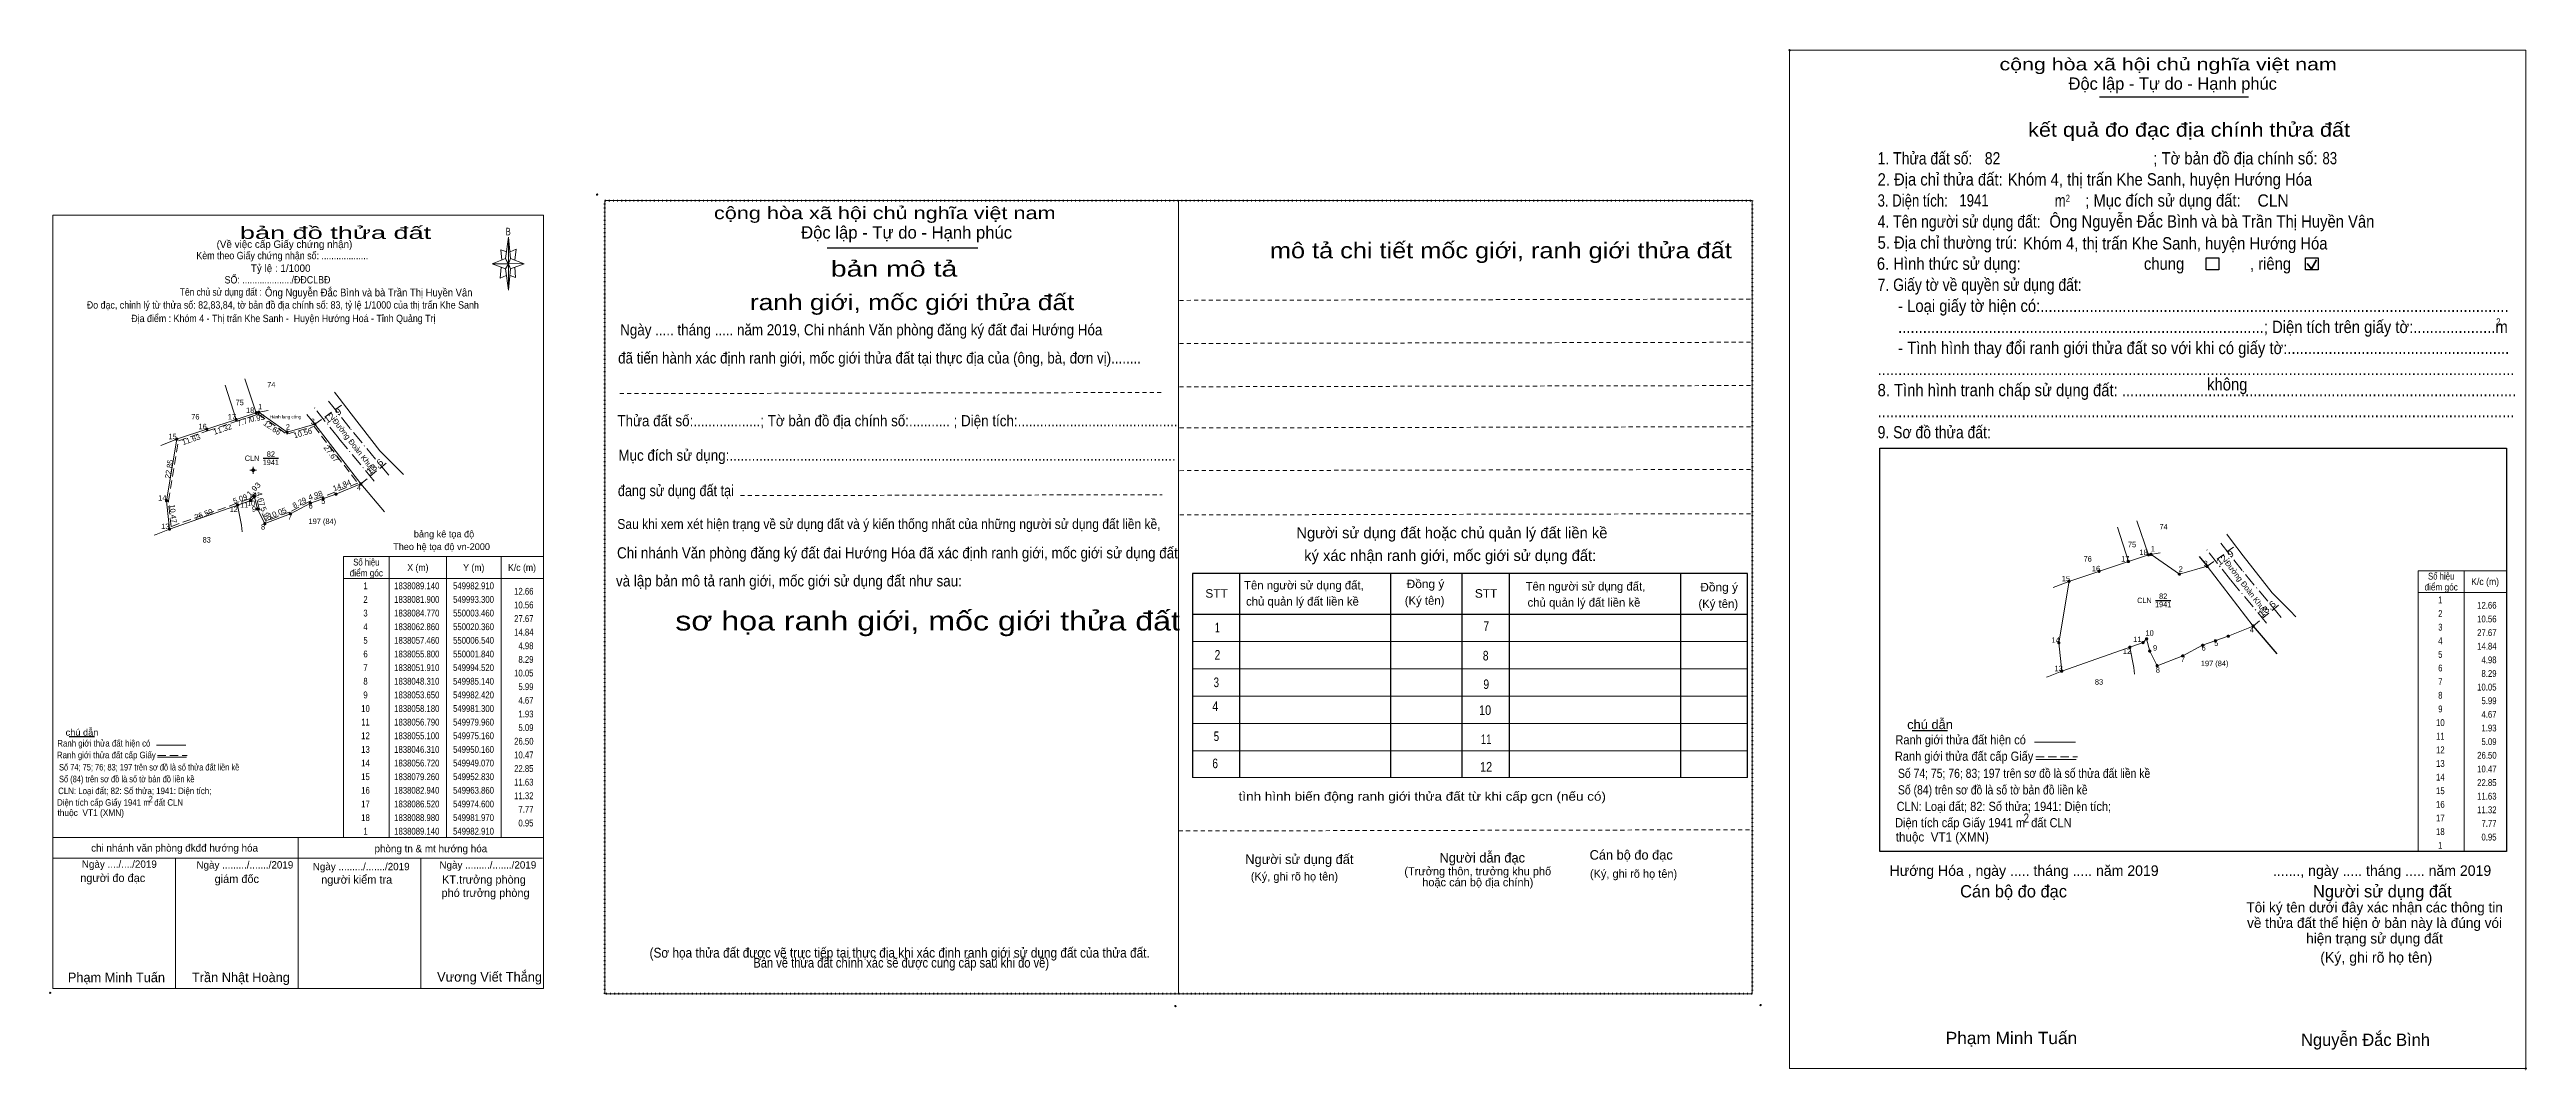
# Model space of a CAD drawing. Header units: metres. Extents: x 549906 to 550815, y 1837848 to 1838222.
import ezdxf
from ezdxf.enums import TextEntityAlignment as Align

# ---------------------------------------------------------------- set-up
doc = ezdxf.new("R2010")
doc.units = ezdxf.units.M
doc.header["$PDMODE"] = 32
doc.header["$PDSIZE"] = 0.5
for name, pattern in [('DOT_DASHED', [7.7, 5, -1.2, 0.3, -1.2]), ('DOTTED', [1.5, 0.3, -1.2]), ('MEDIUM_DASHED', [4.5, 3, -1.5]), ('SHORT_DASHED', [2.7, 1.5, -1.2])]:
    doc.linetypes.add(name, pattern=pattern)
for name, color, linetype, lineweight in [('10', 7, 'Continuous', 13), ('11', 7, 'Continuous', 13), ('16', 7, 'Continuous', 13), ('63', 7, 'MEDIUM_DASHED', 13)]:
    doc.layers.add(name, color=color, linetype=linetype, lineweight=lineweight)

msp = doc.modelspace()

# ---------------------------------------------------------------- hatches: boundary and pattern name
at = {"layer": '11'}
msp.add_hatch(color=256, dxfattribs=at).paths.add_polyline_path([(549981.016, 1838067.873, 1), (549980.716, 1838067.873, 1)])
at = {"layer": '16'}
for points in [[(550658.29, 1838030.83, 1), (550657.49, 1838030.83, 1)], [(550669.03, 1838034.41, 1), (550668.23, 1838034.41, 1)], [(550676.4, 1838036.87, 1), (550675.6, 1838036.87, 1)], [(550677.34, 1838037.03, 1), (550676.54, 1838037.03, 1)], [(550697.89, 1838032.66, 1), (550697.09, 1838032.66, 1)], [(550647.26, 1838027.15, 1), (550646.46, 1838027.15, 1)], [(550687.73, 1838029.79, 1), (550686.93, 1838029.79, 1)], [(550643.5, 1838004.61, 1), (550642.7, 1838004.61, 1)], [(550669.59, 1838002.99, 1), (550668.79, 1838002.99, 1)], [(550674.39, 1838004.68, 1), (550673.59, 1838004.68, 1)], [(550675.73, 1838006.07, 1), (550674.93, 1838006.07, 1)], [(550696.27, 1838003.69, 1), (550695.47, 1838003.69, 1)], [(550700.97, 1838005.35, 1), (550700.17, 1838005.35, 1)], [(550705.67, 1838007.01, 1), (550704.87, 1838007.01, 1)], [(550714.79, 1838010.75, 1), (550713.99, 1838010.75, 1)], [(550644.59, 1837994.2, 1), (550643.79, 1837994.2, 1)], [(550676.85, 1838001.54, 1), (550676.05, 1838001.54, 1)], [(550679.57, 1837996.2, 1), (550678.77, 1837996.2, 1)], [(550688.95, 1837999.8, 1), (550688.15, 1837999.8, 1)]]:
    msp.add_hatch(color=256, dxfattribs=at).paths.add_polyline_path(points)
at = {"layer": '63'}
for points in [[(549975, 1838086.52, 1), (549974.2, 1838086.52, 1)], [(549982.37, 1838088.98, 1), (549981.57, 1838088.98, 1)], [(549983.31, 1838089.14, 1), (549982.51, 1838089.14, 1)], [(550003.86, 1838084.77, 1), (550003.06, 1838084.77, 1)], [(549953.23, 1838079.26, 1), (549952.43, 1838079.26, 1)], [(549964.26, 1838082.94, 1), (549963.46, 1838082.94, 1)], [(549993.7, 1838081.9, 1), (549992.9, 1838081.9, 1)], [(549981.7, 1838058.18, 1), (549980.9, 1838058.18, 1)], [(550006.94, 1838057.46, 1), (550006.14, 1838057.46, 1)], [(550011.64, 1838059.12, 1), (550010.84, 1838059.12, 1)], [(550020.76, 1838062.86, 1), (550019.96, 1838062.86, 1)], [(549949.47, 1838056.72, 1), (549948.67, 1838056.72, 1)], [(549975.56, 1838055.1, 1), (549974.76, 1838055.1, 1)], [(549980.36, 1838056.79, 1), (549979.56, 1838056.79, 1)], [(549982.82, 1838053.65, 1), (549982.02, 1838053.65, 1)], [(549994.92, 1838051.91, 1), (549994.12, 1838051.91, 1)], [(550002.24, 1838055.8, 1), (550001.44, 1838055.8, 1)], [(549950.56, 1838046.31, 1), (549949.76, 1838046.31, 1)], [(549985.54, 1838048.31, 1), (549984.74, 1838048.31, 1)]]:
    msp.add_hatch(color=256, dxfattribs=at).paths.add_polyline_path(points)

# ---------------------------------------------------------------- linework, layer by layer
at = {"layer": '10'}
msp.add_line((549952.83, 1838079.25), (549952.83, 1838079.26), dxfattribs=at)
for points in [[(549952.83, 1838079.25), (549949.07, 1838056.72), (549950.16, 1838046.31), (549979.96, 1838056.79), (549981.3, 1838058.18), (549982.42, 1838053.65), (549985.14, 1838048.31), (549994.52, 1838051.91), (550001.84, 1838055.8), (550011.24, 1838059.12), (550020.36, 1838062.86), (550003.46, 1838084.77), (549993.3, 1838081.9), (549982.91, 1838089.14)], [(549952.83, 1838079.25), (549953.13, 1838079.36), (549974.6, 1838086.52), (549981.97, 1838088.98), (549982.91, 1838089.14)]]:
    msp.add_lwpolyline(points, dxfattribs=at)
at = {"layer": '11'}
for p, q in [((549980.24, 1838067.87), (549979.62, 1838067.87)), ((549980.87, 1838069.12), (549980.87, 1838068.5)), ((549980.87, 1838067.25), (549980.87, 1838066.62)), ((549982.12, 1838067.87), (549981.49, 1838067.87))]:
    msp.add_line(p, q, dxfattribs=at)
msp.add_lwpolyline([(549980.87, 1838068.5), (549980.24, 1838067.87), (549980.87, 1838067.25), (549981.49, 1838067.87)], close=True, dxfattribs=at)
msp.add_circle((549980.866, 1838067.873), 0.15, dxfattribs=at)
at = {"layer": '16', "lineweight": 25}
for p, q in [((550658.09, 1838204.8), (550712.7, 1838204.8)), ((550191.37, 1838149.41), (550246.67, 1838149.41)), ((550577.48, 1838076.01), (550807.35, 1838076.01)), ((550807.35, 1838076.01), (550807.35, 1837928.05)), ((550694.58, 1838036.23), (550697.49, 1838032.66)), ((550342.64, 1838029.97), (550342.64, 1837955.25)), ((550398, 1838029.97), (550398, 1837955.25)), ((550424.19, 1838029.97), (550424.19, 1837955.25)), ((550441.52, 1838029.97), (550441.52, 1837955.25)), ((550504.33, 1838029.77), (550504.33, 1837955.25)), ((550325.43, 1838015.12), (550528.91, 1838015.12)), ((550678.61, 1838020.17), (550684.17, 1838020.17)), ((550714.39, 1838010.75), (550723.06, 1838000.5)), ((549922.67, 1837970.08), (549913.43, 1837970.08)), ((550602.31, 1837972.29), (550589.37, 1837972.29))]:
    msp.add_line(p, q, dxfattribs=at)
at = {"layer": '16'}
for p, q in [((550073.47, 1838145.54), (550074.47, 1838153.34)), ((550073.47, 1838141.74), (550068.47, 1838143.54)), ((550075.27, 1838141.74), (550074.47, 1838133.94)), ((550075.27, 1838145.54), (550080.27, 1838143.54)), ((550076.87, 1838142.34), (550077.07, 1838138.54)), ((550077.07, 1838138.54), (550075.07, 1838139.34)), ((549982.91, 1838089.14), (549986.31, 1838089.74)), ((550000.55, 1838088.34), (550003.46, 1838084.77)), ((549947, 1838077), (549952.83, 1838079.25)), ((550020.36, 1838062.86), (550029.03, 1838052.61)), ((550671.78, 1838049.31), (550676, 1838036.87)), ((550664.58, 1838047.01), (550668.63, 1838034.41)), ((550704.7, 1838044.47), (550706.46, 1838042.15)), ((550030.77, 1838036.2), (550030.77, 1837933.2)), ((550051.77, 1838036.2), (550051.77, 1837933.2)), ((550071.77, 1838036.2), (550071.77, 1837933.2)), ((550668.63, 1838034.41), (550676, 1838036.87)), ((550680.34, 1838037.63), (550676, 1838036.87)), ((550697.49, 1838032.66), (550714.39, 1838010.75)), ((550791.75, 1838031.05), (550791.75, 1837928.05)), ((550791.75, 1838031.05), (550791.75, 1837928.05)), ((550807.35, 1838031.05), (550807.35, 1837928.05)), ((550013.97, 1838028.2), (550087.37, 1838028.2)), ((550727.97, 1838016.29), (550730.05, 1838014.18)), ((550325.43, 1838005.08), (550528.91, 1838005.08)), ((550644.19, 1837994.2), (550673.99, 1838004.68)), ((550325.43, 1837995.05), (550528.91, 1837995.05)), ((550676.45, 1838001.54), (550679.17, 1837996.2)), ((550325.43, 1837985.02), (550528.91, 1837985.02)), ((549945.43, 1837967.1), (549956.19, 1837967.1)), ((550325.43, 1837974.98), (550528.91, 1837974.98)), ((550634.17, 1837968.11), (550649.24, 1837968.11)), ((549945.83, 1837962.62), (549956.37, 1837962.62)), ((550325.43, 1837964.95), (550528.91, 1837964.95)), ((550634.73, 1837961.84), (550649.49, 1837961.84)), ((550325.43, 1837955.25), (550528.91, 1837955.25)), ((549907.37, 1837933.2), (550087.37, 1837933.2)), ((549907.37, 1837933.2), (550087.37, 1837933.2)), ((549907.37, 1837933.2), (550087.37, 1837933.2)), ((549997.37, 1837877.8), (549997.37, 1837933.2)), ((549907.37, 1837925.6), (550086.97, 1837925.6)), ((549952.37, 1837877.8), (549952.37, 1837925.6)), ((550042.37, 1837877.8), (550042.37, 1837925.6)), ((550087.37, 1837877.8), (549907.37, 1837877.8))]:
    msp.add_line(p, q, dxfattribs=at)
at = {"layer": '16', "lineweight": 35}
for p, q in [((550734.25, 1838143.76), (550735.79, 1838141.76)), ((550735.79, 1838141.76), (550737.66, 1838145.11))]:
    msp.add_line(p, q, dxfattribs=at)
at = {"layer": '16', "linetype": 'SHORT_DASHED'}
for p, q in [((550320.59, 1838130.19), (550530.97, 1838130.65)), ((550320.61, 1838114.37), (550530.99, 1838114.83)), ((550115.33, 1838095.97), (550314.43, 1838096.41)), ((550320.63, 1838098.49), (550531.01, 1838098.95)), ((550320.65, 1838083.39), (550531.03, 1838083.85)), ((550320.67, 1838067.73), (550531.05, 1838068.19)), ((550159.55, 1838058.57), (550314.27, 1838058.91)), ((550320.69, 1838051.49), (550531.07, 1838051.95)), ((550320.29, 1837935.59), (550530.67, 1837936.05))]:
    msp.add_line(p, q, dxfattribs=at)
at = {"layer": '16', "linetype": 'MEDIUM_DASHED'}
for p, q in [((550697.49, 1838032.66), (550707.95, 1838040.18)), ((550714.39, 1838010.75), (550724.89, 1838019.4)), ((549945.83, 1837963.26), (549956.71, 1837963.26)), ((550634.73, 1837962.74), (550649.96, 1837962.74))]:
    msp.add_line(p, q, dxfattribs=at)
at = {"layer": '16'}
for points in [[(550544.37, 1838221.92), (550814.38, 1838221.92), (550814.38, 1837848.46), (550544.37, 1837848.46)], [(549907.37, 1838161.4), (550087.37, 1838161.4), (550087.37, 1837877.8), (549907.37, 1837877.8)], [(550074.47, 1838153.34), (550075.27, 1838145.54), (550074.47, 1838143.54)], [(550074.47, 1838143.54), (550068.47, 1838143.54), (550073.47, 1838145.54), (550075.27, 1838141.74), (550080.27, 1838143.54), (550074.47, 1838143.74)], [(550074.47, 1838143.54), (550074.47, 1838133.94), (550073.47, 1838141.74)], [(550013.97, 1838036.2), (550087.37, 1838036.2), (550087.37, 1837933.2), (550013.97, 1837933.2)]]:
    msp.add_lwpolyline(points, close=True, dxfattribs=at)
for points in [[(550109.85, 1837875.89), (550109.84, 1837875.89), (550109.84, 1838166.87), (550320.22, 1838166.87), (550320.22, 1838166.86)], [(550320.22, 1838166.86), (550320.22, 1837875.89), (550109.85, 1837875.89)], [(550320.22, 1838166.86), (550530.6, 1838166.86), (550530.6, 1837875.89), (550530.59, 1837875.89)], [(550530.59, 1837875.89), (550320.22, 1837875.89), (550320.22, 1838166.86)], [(550320.22, 1838166.86), (550530.6, 1838166.86), (550530.6, 1837875.89)], [(550530.59, 1837875.89), (550320.22, 1837875.89), (550320.22, 1838166.86)], [(550073.87, 1838147.94), (550071.67, 1838148.74), (550072.07, 1838144.94)], [(550075.07, 1838147.94), (550077.27, 1838148.94), (550076.87, 1838144.94)], [(550074.47, 1838143.54), (550073.47, 1838145.54), (550068.47, 1838143.54)], [(550071.87, 1838142.34), (550071.47, 1838138.34), (550073.67, 1838139.34)], [(550074.47, 1838143.54), (550075.27, 1838141.74), (550080.27, 1838143.54)], [(550727.97, 1838016.29), (550721.38, 1838022.95), (550710.78, 1838036.45), (550706.46, 1838042.15)], [(550641.03, 1838024.89), (550647.16, 1838027.25), (550668.63, 1838034.41)], [(550697.49, 1838032.66), (550687.33, 1838029.79), (550676.94, 1838037.03)], [(550774.95, 1837928.05), (550774.95, 1838031.05), (550791.75, 1838031.05), (550807.35, 1838031.05)], [(550646.86, 1838027.15), (550643.1, 1838004.61), (550644.19, 1837994.2)], [(550774.95, 1838023.05), (550791.75, 1838023.05), (550807.35, 1838023.05)], [(550676.45, 1838001.54), (550675.33, 1838006.07), (550673.99, 1838004.68)], [(550679.17, 1837996.2), (550688.55, 1837999.8), (550695.87, 1838003.69), (550705.27, 1838007.01), (550714.39, 1838010.75)], [(550669.19, 1838002.99), (550670.62, 1837995.6), (550670.86, 1837993.15)], [(550644.19, 1837994.2), (550639.34, 1837992.22), (550638.58, 1837991.99)], [(550807.35, 1837928.05), (550791.75, 1837928.05), (550774.95, 1837928.05)]]:
    msp.add_lwpolyline(points, dxfattribs=at)
at = {"layer": '16', "linetype": 'DOTTED', "lineweight": 53}
msp.add_lwpolyline([(550109.85, 1838166.87), (550530.59, 1838166.87), (550530.59, 1837875.89), (550109.85, 1837875.89)], close=True, dxfattribs=at)
at = {"layer": '16', "lineweight": 25}
for points in [[(550697.16, 1838145.75), (550701.8, 1838145.75), (550701.8, 1838141.43), (550697.16, 1838141.43)], [(550733.65, 1838145.75), (550738.29, 1838145.75), (550738.29, 1838141.43), (550733.65, 1838141.43)]]:
    msp.add_lwpolyline(points, close=True, dxfattribs=at)
for points in [[(550807.35, 1837928.05), (550577.48, 1837928.05), (550577.48, 1838076.01)], [(550528.91, 1837955.25), (550528.91, 1838029.97), (550325.43, 1838029.97), (550325.43, 1837955.25)]]:
    msp.add_lwpolyline(points, dxfattribs=at)
at = {"layer": '16', "linetype": 'DOT_DASHED'}
for points in [[(550724.62, 1838013.92), (550710.41, 1838031.14), (550702.15, 1838041.62)], [(550719.27, 1838011.83), (550706.14, 1838027.66), (550697.42, 1838038.65)]]:
    msp.add_lwpolyline(points, dxfattribs=at)
at = {"layer": '16', "linetype": 'MEDIUM_DASHED'}
for centre in [(550657.89, 1838030.83), (550668.63, 1838034.41), (550676, 1838036.87), (550676.94, 1838037.03), (550697.49, 1838032.66), (550646.86, 1838027.15), (550687.33, 1838029.79), (550643.1, 1838004.61), (550669.19, 1838002.99), (550673.99, 1838004.68), (550675.33, 1838006.07), (550695.87, 1838003.69), (550700.57, 1838005.35), (550705.27, 1838007.01), (550714.39, 1838010.75), (550644.19, 1837994.2), (550676.45, 1838001.54), (550679.17, 1837996.2), (550688.55, 1837999.8)]:
    msp.add_circle(centre, 0.4, dxfattribs=at)
at = {"layer": '16'}
for p in [(550544.37, 1838221.92), (550106.98, 1838168.96), (549906.43, 1837876.24), (550319.09, 1837871.4), (550533.72, 1837871.75), (550814.38, 1837848.46)]:
    msp.add_point(p, dxfattribs=at)
at = {"layer": '63', "linetype": 'Continuous'}
for p, q in [((549970.55, 1838099.12), (549974.6, 1838086.52)), ((549977.75, 1838101.42), (549981.97, 1838088.98)), ((550010.67, 1838096.58), (550012.43, 1838094.26)), ((550033.94, 1838068.4), (550036.02, 1838066.29))]:
    msp.add_line(p, q, dxfattribs=at)
at = {"layer": '63'}
for p, q in [((550003.46, 1838084.77), (550013.92, 1838092.29)), ((550020.36, 1838062.86), (550030.86, 1838071.51))]:
    msp.add_line(p, q, dxfattribs=at)
at = {"layer": '63', "linetype": 'Continuous', "lineweight": 25}
msp.add_line((549984.58, 1838072.28), (549990.14, 1838072.28), dxfattribs=at)
at = {"layer": '63', "linetype": 'Continuous'}
for points in [[(550033.94, 1838068.4), (550027.35, 1838075.06), (550016.75, 1838088.56), (550012.43, 1838094.26)], [(549975.16, 1838055.1), (549976.59, 1838047.71), (549976.83, 1838045.26)], [(549950.16, 1838046.31), (549945.31, 1838044.33), (549944.55, 1838044.1)]]:
    msp.add_lwpolyline(points, dxfattribs=at)
at = {"layer": '63'}
msp.add_lwpolyline([(549982.74, 1838088.4), (549993.17, 1838081.14), (550003.19, 1838083.97), (550019.24, 1838063.17), (550006.3, 1838058.12), (550001.56, 1838056.44), (549994.23, 1838052.55), (549985.48, 1838049.19), (549983.08, 1838053.9), (549981.68, 1838059.58), (549979.57, 1838057.4), (549974.93, 1838055.76), (549950.76, 1838047.26), (549949.78, 1838056.7), (549953.45, 1838078.73), (549964.08, 1838082.28), (549974.82, 1838085.86), (549982.14, 1838088.3)], close=True, dxfattribs=at)
at = {"layer": '63', "linetype": 'DOT_DASHED'}
for points in [[(550025.24, 1838063.94), (550012.11, 1838079.77), (550003.39, 1838090.76)], [(550030.59, 1838066.03), (550016.38, 1838083.25), (550008.12, 1838093.73)]]:
    msp.add_lwpolyline(points, dxfattribs=at)
at = {"layer": '63'}
for centre in [(549974.6, 1838086.52), (549981.97, 1838088.98), (549982.91, 1838089.14), (550003.46, 1838084.77), (549952.83, 1838079.26), (549963.86, 1838082.94), (549993.3, 1838081.9), (549981.3, 1838058.18), (550006.54, 1838057.46), (550011.24, 1838059.12), (550020.36, 1838062.86), (549949.07, 1838056.72), (549975.16, 1838055.1), (549979.96, 1838056.79), (549982.42, 1838053.65), (549994.52, 1838051.91), (550001.84, 1838055.8), (549950.16, 1838046.31), (549985.14, 1838048.31)]:
    msp.add_circle(centre, 0.4, dxfattribs=at)

# ---------------------------------------------------------------- texts
at = {"layer": '16'}
for s, height, width, p in [('cộng hòa xã hội chủ nghĩa việt nam', 4.507, 1.3, (550621.36, 1838214.54)), ('1. Thửa đất số:', 4.507, 0.85, (550576.65, 1838180.03)), ('; Tờ bản đồ địa chính số:', 4.507, 0.9, (550677.77, 1838180.03)), ('2. Địa chỉ thửa đất:', 4.507, 0.9, (550576.65, 1838172.3)), ('82', 4.51, 0.85, (550615.96, 1838180.03)), ('Khóm 4, thị trấn Khe Sanh, huyện Hướng Hóa', 4.51, 0.9, (550624.42, 1838172.3)), ('83', 4.51, 0.8, (550739.81, 1838180.09)), ('3. Diện tích:', 4.507, 0.8, (550576.65, 1838164.57)), ('1941', 4.51, 0.8, (550606.65, 1838164.61)), ('m', 4.507, 0.8, (550641.62, 1838164.57)), ('2', 2.575, 0.8, (550645.67, 1838166.38)), ('; Mục đích sử dụng đất:', 4.507, 0.9, (550652.79, 1838164.57)), ('CLN', 4.51, 0.95, (550715.99, 1838164.54)), ('cộng hòa xã hội chủ nghĩa việt nam', 4.565, 1.3, (550149.87, 1838159.97)), ('4. Tên người sử dụng đất:', 4.507, 0.85, (550576.65, 1838156.85)), ('Ông Nguyễn Đắc Bình và bà Trần Thị Huyền Vân', 4.51, 0.9, (550639.68, 1838156.88)), ('5. Địa chỉ thường trú:', 4.507, 0.9, (550576.65, 1838149.12)), ('Khóm 4, thị trấn Khe Sanh, huyện Hướng Hóa', 4.51, 0.9, (550630.06, 1838148.85)), ('6. Hình thức sử dụng:', 4.507, 0.9, (550576.39, 1838141.39)), ('chung                , riêng', 4.507, 0.9, (550674.33, 1838141.39)), ('Ông Nguyễn Đắc Bình và bà Trần Thị Huyền Vân', 2.88, 0.9, (549985.19, 1838131.62)), ('7. Giấy tờ về quyền sử dụng đất:', 4.507, 0.85, (550576.65, 1838133.67)), ('     - Loại giấy tờ hiện có:..................................................................................................................', 4.507, 0.9, (550576.65, 1838125.94)), ('Ngày ..... tháng ..... năm 2019, Chi nhánh Văn phòng đăng ký đất đai Hướng Hóa', 4.08, 0.9, (550115.47, 1838117.35)), ('     .........................................................................................; Diện tích trên giấy tờ:....................m', 4.507, 0.9, (550576.65, 1838118.21)), ('2', 2.575, 0.8, (550803.56, 1838121.05)), ('     - Tình hình thay đổi ranh giới thửa đất so với khi có giấy tờ:......................................................', 4.507, 0.9, (550576.65, 1838110.49)), (' đã tiến hành xác định ranh giới, mốc giới thửa đất tại thực địa của (ông, bà, đơn vị)........', 4.08, 0.9, (550113.35, 1838107.03)), ('...........................................................................................................................................................', 4.507, 0.9, (550576.65, 1838102.76)), ('8. Tình hình tranh chấp sử dụng đất: ................................................................................................', 4.507, 0.9, (550576.65, 1838095.03)), ('không', 4.507, 0.9, (550697.51, 1838097.16)), ('Thửa đất số:..................; Tờ bản đồ địa chính số:........... ; Diện tích:...........................................', 4.08, 0.9, (550114.45, 1838084.01)), ('...........................................................................................................................................................', 4.507, 0.9, (550576.65, 1838087.31)), ('9. Sơ đồ thửa đất:', 4.507, 0.85, (550576.65, 1838079.58)), ('Mục đích sử dụng:........................................................................................................................', 4.08, 0.9, (550114.83, 1838071.35)), ('đang sử dụng đất tại', 4.08, 0.85, (550114.63, 1838058.39)), ('Sau khi xem xét hiện trạng về sử dụng đất và ý kiến thống nhất của những người sử dụng đất liền kề,', 3.672, 0.9, (550114.43, 1838046.33)), ('Chi nhánh Văn phòng đăng ký đất đai Hướng Hóa đã xác định ranh giới, mốc giới sử dụng đất', 4.08, 0.9, (550114.33, 1838035.55)), (' và lập bản mô tả ranh giới, mốc giới sử dụng đất như sau:', 4.08, 0.9, (550112.57, 1838025.27)), ('STT', 3.11, 1.05, (550330.09, 1838021.15)), ('Đồng ý', 3.11, 1.05, (550403.91, 1838024.65)), ('STT', 3.11, 1.05, (550428.93, 1838021.15)), ('Đồng ý', 3.11, 1.05, (550511.61, 1838023.47)), ('Số 74; 75; 76; 83; 197 trên sơ đồ là số thửa đất liền kề', 2.4, 0.85, (549909.67, 1837957.78)), ('Số 74; 75; 76; 83; 197 trên sơ đồ là số thửa đất liền kề', 3.36, 0.85, (550584.11, 1837955.07)), ('CLN: Loại đất; 82: Số thửa; 1941: Diện tích;', 2.4, 0.9, (549909.32, 1837949.11)), ('Số (84) trên sơ đồ là số tờ bản đồ liền kề', 2.4, 0.85, (549909.67, 1837953.45)), ('tình hình biến động ranh giới thửa đất từ khi cấp gcn (nếu có)', 3.21, 1.15, (550342.29, 1837946.69)), ('Số (84) trên sơ đồ là số tờ bản đồ liền kề', 3.36, 0.85, (550584.11, 1837949)), ('CLN: Loại đất; 82: Số thửa; 1941: Diện tích;', 3.36, 0.9, (550583.62, 1837942.93)), ('Phạm Minh Tuấn', 4.51, 1.05, (550601.63, 1837857.43))]:
    msp.add_text(s, height=height, dxfattribs=dict(at, width=width)).set_placement(p)
for s, height, p in [('Độc lập - Tự do - Hạnh phúc', 4.507, (550646.7, 1838207.43)), ('Độc lập - Tự do - Hạnh phúc', 4.565, (550181.83, 1838152.83)), ('Người sử dụng đất hoặc chủ quản lý đất liền kề ', 4.04, (550363.47, 1838042.93)), ('ký xác nhận ranh giới, mốc giới sử dụng đất:', 4.04, (550366.35, 1838034.61)), ('Tên người sử dụng đất,', 3.11, (550344.29, 1838024.17)), ('chủ quản lý đất liền kề', 3.11, (550345.01, 1838018.25)), ('(Ký tên)', 3.11, (550403.23, 1838018.55)), ('Tên người sử dụng đất,', 3.11, (550447.55, 1838023.77)), ('chủ quản lý đất liền kề', 3.11, (550448.27, 1838017.85)), ('(Ký tên)', 3.11, (550510.93, 1838017.37)), ('Người sử dụng đất', 3.512, (550344.75, 1837923.47)), ('Người dẫn đạc', 3.52, (550415.97, 1837924.03)), ('Cán bộ đo đạc', 3.504, (550471.03, 1837925.07)), ('(Ký, ghi rõ họ tên)', 3.01, (550471.15, 1837918.43)), ('Hướng Hóa , ngày ..... tháng ..... năm 2019', 3.86, (550581.06, 1837919.12)), ('......., ngày ..... tháng ..... năm 2019', 3.86, (550721.65, 1837919.12)), ('(Ký, ghi rõ họ tên)', 3.01, (550346.77, 1837917.43)), ('Cán bộ đo đạc', 4.507, (550606.91, 1837911.23)), ('Người sử dụng đất', 4.507, (550736.33, 1837911.23)), ('(Ký, ghi rõ họ tên)', 3.863, (550739.01, 1837887.31)), ('Nguyễn Đắc Bình', 4.51, (550731.97, 1837856.77))]:
    msp.add_text(s, height=height, dxfattribs=at).set_placement(p)
for s, height, width, p in [('kết quả đo đạc địa chính thửa đất', 5.151, 1.15, (550690.885, 1838190.2)), ('bản đồ thửa đất', 4.5, 1.65, (550011.07, 1838152.72)), ('B', 2.755, 0.65, (550074.405, 1838154.04)), ('mô tả chi tiết mốc giới, ranh giới thửa đất', 5.779, 1.2, (550438.47, 1838145.61)), ('Kèm theo Giấy chứng nhận số: ...................', 2.7, 0.9, (549991.54, 1838145.28)), ('SỐ: ..................../ĐĐCLBĐ', 2.7, 0.9, (549989.79, 1838136.38)), ('bản mô tả', 5.779, 1.35, (550215.92, 1838138.89)), ('Tên chủ sử dụng đất :', 2.7, 0.85, (549969.005, 1838131.92)), ('ranh giới, mốc giới thửa đất', 5.779, 1.25, (550222.545, 1838126.61)), ('Đo đạc, chỉnh lý từ thửa số: 82,83,84, tờ bản đồ địa chính số: 83, tỷ lệ 1/1000 của thị trấn Khe Sanh', 2.7, 0.9, (549991.735, 1838127.16)), ('Địa điểm : Khóm 4 - Thị trấn Khe Sanh -  Huyện Hướng Hoá - Tỉnh Quảng Trị ', 2.7, 0.9, (549992.39, 1838122.22)), ('75', 2, 0.85, (550669.96, 1838039.64)), ('74', 2, 0.85, (550681.54, 1838046.16)), ('điểm góc', 2.5, 0.9, (550022.375, 1838028.95)), ('Số hiệu', 2.5, 0.85, (550022.37, 1838032.95)), ('X (m)', 2.5, 0.95, (550041.28, 1838030.95)), ('Y (m)', 2.5, 0.95, (550061.775, 1838030.95)), ('K/c (m)', 2.5, 0.95, (550079.48, 1838030.95)), ('76', 2, 0.85, (550653.705, 1838034.39)), ('Số hiệu', 2.5, 0.85, (550783.35, 1838027.8)), (' 2', 2.5, 0.85, (550021.675, 1838019.25)), (' 1', 2.5, 0.75, (550021.675, 1838024.25)), ('1838089.140', 2.5, 0.85, (550040.88, 1838024.25)), ('1838081.900', 2.5, 0.85, (550040.88, 1838019.25)), ('549982.910', 2.5, 0.85, (550061.68, 1838024.25)), ('549993.300', 2.5, 0.85, (550061.68, 1838019.25)), ('82', 2, 0.85, (550681.39, 1838020.68)), ('điểm góc', 2.5, 0.9, (550783.355, 1838023.8)), (' 1', 2.5, 0.75, (550782.655, 1838019.1)), ('K/c (m)', 2.5, 0.95, (550799.46, 1838025.8)), (' 3', 2.5, 0.8, (550021.675, 1838014.25)), ('1838084.770', 2.5, 0.85, (550040.88, 1838014.25)), ('550003.460', 2.5, 0.85, (550061.68, 1838014.25)), ('sơ họa ranh giới, mốc giới thửa đất', 7.053, 1.25, (550228.23, 1838009.13)), ('7', 3.52, 0.8, (550433.115, 1838008.97)), ('1941', 2, 0.8, (550681.385, 1838017.66)), (' 2', 2.5, 0.85, (550782.655, 1838014.1)), (' 4', 2.5, 0.85, (550021.675, 1838009.25)), (' 5', 2.5, 0.8, (550021.675, 1838004.25)), ('1838062.860', 2.5, 0.85, (550040.88, 1838009.25)), ('1838057.460', 2.5, 0.85, (550040.88, 1838004.25)), ('550020.360', 2.5, 0.85, (550061.68, 1838009.25)), ('550006.540', 2.5, 0.85, (550061.68, 1838004.25)), ('1', 3.512, 0.7, (550334.5, 1838008.45)), (' 4', 2.5, 0.85, (550782.655, 1838004.1)), (' 3', 2.5, 0.8, (550782.655, 1838009.1)), (' 6', 2.5, 0.85, (550021.675, 1837999.25)), (' 7', 2.5, 0.8, (550021.68, 1837994.25)), ('1838055.800', 2.5, 0.85, (550040.88, 1837999.25)), ('1838051.910', 2.5, 0.85, (550040.88, 1837994.25)), ('550001.840', 2.5, 0.85, (550061.68, 1837999.25)), ('549994.520', 2.5, 0.85, (550061.68, 1837994.25)), ('2', 3.512, 0.8, (550334.53, 1837998.43)), ('8', 3.52, 0.8, (550432.915, 1837998.13)), ('197 (84)', 2, 0.85, (550700.27, 1837996.04)), (' 5', 2.5, 0.8, (550782.655, 1837999.1)), (' 6', 2.5, 0.85, (550782.655, 1837994.1)), (' 9', 2.5, 0.85, (550021.675, 1837984.25)), (' 8', 2.5, 0.8, (550021.68, 1837989.25)), ('1838048.310', 2.5, 0.85, (550040.88, 1837989.25)), ('1838053.650', 2.5, 0.85, (550040.88, 1837984.25)), ('549985.140', 2.5, 0.85, (550061.68, 1837989.25)), ('549982.420', 2.5, 0.85, (550061.68, 1837984.25)), ('3', 3.512, 0.75, (550334.12, 1837988.35)), ('9', 3.52, 0.8, (550433.11, 1837987.65)), ('83', 2, 0.85, (550657.85, 1837989.26)), (' 8', 2.5, 0.8, (550782.66, 1837984.1)), (' 7', 2.5, 0.8, (550782.66, 1837989.1)), (' 10', 2.5, 0.85, (550021.675, 1837979.25)), (' 11', 2.5, 0.8, (550021.675, 1837974.25)), ('1838058.180', 2.5, 0.85, (550040.88, 1837979.25)), ('1838056.790', 2.5, 0.85, (550040.88, 1837974.25)), ('549981.300', 2.5, 0.85, (550061.68, 1837979.25)), ('549979.960', 2.5, 0.85, (550061.68, 1837974.25)), ('4', 3.512, 0.85, (550333.74, 1837979.59)), ('10', 3.52, 0.85, (550432.695, 1837978.15)), ('chú dẫn', 3.36, 1.05, (550595.88, 1837972.96)), (' 10', 2.5, 0.85, (550782.655, 1837974.1)), (' 9', 2.5, 0.85, (550782.655, 1837979.1)), ('Ranh giới thửa đất hiện có ', 2.4, 0.9, (549926.495, 1837966.56)), ('chú dẫn', 2.4, 1.05, (549918.08, 1837970.56)), (' 12', 2.5, 0.85, (550021.675, 1837969.25)), ('1838055.100', 2.5, 0.85, (550040.88, 1837969.25)), ('549975.160', 2.5, 0.85, (550061.68, 1837969.25)), ('5', 3.512, 0.75, (550334.15, 1837968.57)), ('11', 3.52, 0.75, (550433.075, 1837967.49)), ('Ranh giới thửa đất hiện có ', 3.36, 0.9, (550607.665, 1837967.36)), (' 11', 2.5, 0.8, (550782.655, 1837969.1)), ('Ranh giới thửa đất cấp Giấy', 2.4, 0.9, (549927.005, 1837962.26)), (' 13', 2.5, 0.85, (550021.675, 1837964.25)), (' 14', 2.5, 0.85, (550021.675, 1837959.25)), ('1838046.310', 2.5, 0.85, (550040.88, 1837964.25)), ('1838056.720', 2.5, 0.85, (550040.88, 1837959.25)), ('549950.160', 2.5, 0.85, (550061.68, 1837964.25)), ('549949.070', 2.5, 0.85, (550061.68, 1837959.25)), ('6', 3.512, 0.8, (550333.69, 1837958.63)), ('12', 3.52, 0.85, (550433.065, 1837957.39)), ('Ranh giới thửa đất cấp Giấy', 3.36, 0.9, (550608.38, 1837961.34)), (' 12', 2.5, 0.85, (550782.655, 1837964.1)), (' 13', 2.5, 0.85, (550782.655, 1837959.1)), (' 15', 2.5, 0.85, (550021.675, 1837954.25)), (' 16', 2.5, 0.85, (550021.675, 1837949.25)), ('1838079.260', 2.5, 0.85, (550040.88, 1837954.25)), ('1838082.940', 2.5, 0.85, (550040.88, 1837949.25)), ('549952.830', 2.5, 0.85, (550061.68, 1837954.25)), ('549963.860', 2.5, 0.85, (550061.68, 1837949.25)), (' 14', 2.5, 0.85, (550782.655, 1837954.1)), (' 15', 2.5, 0.85, (550782.655, 1837949.1)), ('thuộc  VT1 (XMN)', 2.4, 0.95, (549921.3, 1837941.11)), ('Diện tích cấp Giấy 1941 m  đất CLN', 2.4, 0.9, (549932.055, 1837944.85)), ('2', 2.4, 0.8, (549943.3, 1837946.07)), (' 17', 2.5, 0.85, (550021.675, 1837944.25)), (' 18', 2.5, 0.85, (550021.675, 1837939.25)), ('1838086.520', 2.5, 0.85, (550040.88, 1837944.25)), ('1838088.980', 2.5, 0.85, (550040.88, 1837939.25)), ('549974.600', 2.5, 0.85, (550061.68, 1837944.25)), ('549981.970', 2.5, 0.85, (550061.68, 1837939.25)), ('Diện tích cấp Giấy 1941 m  đất CLN', 3.36, 0.9, (550615.445, 1837936.96)), ('2', 3.36, 0.8, (550631.19, 1837938.67)), (' 16', 2.5, 0.85, (550782.655, 1837944.1)), (' 17', 2.5, 0.85, (550782.655, 1837939.1)), (' 1', 2.5, 0.75, (550021.675, 1837934.25)), ('1838089.140', 2.5, 0.85, (550040.88, 1837934.25)), ('549982.910', 2.5, 0.85, (550061.68, 1837934.25)), ('thuộc  VT1 (XMN)', 3.36, 0.95, (550600.395, 1837931.73)), (' 18', 2.5, 0.85, (550782.655, 1837934.1)), (' 1', 2.5, 0.75, (550782.655, 1837929.1)), ('(Sơ họa thửa đất được vẽ trực tiếp tại thực địa khi xác định ranh giới sử dụng đất của thửa đất.', 3.6, 0.9, (550217.975, 1837889.15)), (' Bản vẽ thửa đất chính xác sẽ được cung cấp sau khi đo vẽ)', 3.6, 0.85, (550217.965, 1837885.49)), ('.', 1.288, 0.85, (550814.32, 1837847.77))]:
    msp.add_text(s, height=height, dxfattribs=dict(at, width=width)).set_placement(p, align=Align.CENTER)
for s, height, p in [('(Về việc cấp Giấy chứng nhận)', 2.7, (549992.34, 1838149.44)), ('Tỷ lệ : 1/1000', 2.7, (549990.96, 1838140.64)), ('Theo hệ tọa độ vn-2000', 2.5, (550049.965, 1838038.61)), ('bảng kê tọa độ', 2.5, (550050.865, 1838043.25)), ('chi nhánh văn phòng đkđđ hướng hóa', 2.7, (549952.035, 1837928.04)), ('phòng tn & mt hướng hóa', 2.7, (550046.03, 1837927.8)), ('Ngày ..../..../2019', 2.7, (549931.775, 1837922.08)), ('Ngày ........./......./2019', 2.7, (549977.82, 1837921.82)), ('Ngày ........./......./2019', 2.7, (550020.48, 1837921.2)), ('Ngày ........./......./2019', 2.7, (550066.94, 1837921.8)), ('(Trưởng thôn, trưởng khu phố', 3.01, (550430.005, 1837919.31)), ('người đo đạc', 3, (549929.36, 1837916.88)), ('giám đốc', 3, (549974.865, 1837916.52)), ('người kiểm tra', 3, (550018.83, 1837916.28)), ('phó trưởng phòng', 3, (550066.095, 1837911.4)), ('KT.trưởng phòng', 3, (550065.505, 1837916.28)), ('hoặc cán bộ địa chính)', 3.01, (550430.01, 1837915.29)), ('Tôi ký tên dưới đây xác nhận các thông tin', 3.723, (550758.94, 1837905.72)), ('về thửa đất thể hiện ở bản này là đúng vói', 3.723, (550758.925, 1837900.03)), ('hiện trạng sử dụng đất', 3.723, (550758.895, 1837894.33)), ('Phạm Minh Tuấn', 3.5, (549930.71, 1837880.14)), ('Trần Nhật Hoàng', 3.5, (549976.365, 1837880.16)), ('Vương Viết Thắng', 3.5, (550067.56, 1837880.34))]:
    msp.add_text(s, height=height, dxfattribs=at).set_placement(p, align=Align.CENTER)
for s, height, width, p in [(' 1', 2, 0.85, (550678.39, 1838038.09)), (' 2', 2, 0.9, (550688.61, 1838030.66)), (' 3', 2, 0.9, (550697.73, 1838032.66)), ('12.66', 2.5, 0.85, (550083.68, 1838022.25)), (' 15', 2, 0.95, (550647.26, 1838027.15)), ('27.67', 2.5, 0.85, (550083.69, 1838012.25)), ('10.56', 2.5, 0.85, (550083.68, 1838017.25)), ('CLN ', 2, 0.8, (550677.93, 1838019.17)), ('12.66', 2.5, 0.85, (550803.66, 1838017.1)), ('10.56', 2.5, 0.85, (550803.66, 1838012.1)), ('14.84', 2.5, 0.85, (550083.69, 1838007.25)), ('4.98', 2.5, 0.85, (550083.68, 1838002.25)), (' 14', 2, 0.95, (550643.5, 1838004.61)), (' 11', 2, 0.9, (550673.46, 1838004.88)), (' 9', 2, 0.95, (550679.2, 1838001.74)), (' 5', 2, 0.95, (550701.64, 1838003.44)), (' 4', 2, 0.95, (550714.7, 1838008.41)), ('27.67', 2.5, 0.85, (550803.67, 1838007.1)), ('14.84', 2.5, 0.85, (550803.67, 1838002.1)), ('10.05', 2.5, 0.85, (550083.68, 1837992.25)), ('8.29', 2.5, 0.85, (550083.68, 1837997.25)), (' 13', 2, 0.95, (550644.59, 1837994.2)), (' 12', 2, 0.95, (550669.65, 1838000.47)), ('4.98', 2.5, 0.85, (550803.66, 1837997.1)), ('8.29', 2.5, 0.85, (550803.66, 1837992.1)), ('5.99', 2.5, 0.85, (550083.68, 1837987.25)), ('10.05', 2.5, 0.85, (550803.66, 1837987.1)), ('4.67', 2.5, 0.85, (550083.68, 1837982.25)), ('1.93', 2.5, 0.85, (550083.68, 1837977.25)), ('4.67', 2.5, 0.85, (550803.66, 1837977.1)), ('5.99', 2.5, 0.85, (550803.66, 1837982.1)), ('26.50', 2.5, 0.85, (550083.69, 1837967.25)), ('5.09', 2.5, 0.85, (550083.68, 1837972.25)), ('5.09', 2.5, 0.85, (550803.66, 1837967.1)), ('1.93', 2.5, 0.85, (550803.66, 1837972.1)), ('22.85', 2.5, 0.85, (550083.68, 1837957.25)), ('10.47', 2.5, 0.85, (550083.69, 1837962.25)), ('26.50', 2.5, 0.85, (550803.67, 1837962.1)), ('10.47', 2.5, 0.85, (550803.67, 1837957.1)), ('11.63', 2.5, 0.85, (550083.68, 1837952.25)), ('11.32', 2.5, 0.85, (550083.68, 1837947.25)), ('22.85', 2.5, 0.85, (550803.66, 1837952.1)), ('11.63', 2.5, 0.85, (550803.66, 1837947.1)), ('0.95', 2.5, 0.85, (550083.68, 1837937.25)), ('7.77', 2.5, 0.85, (550083.68, 1837942.25)), ('11.32', 2.5, 0.85, (550803.66, 1837942.1)), ('0.95', 2.5, 0.85, (550803.66, 1837932.1)), ('7.77', 2.5, 0.85, (550803.66, 1837937.1))]:
    msp.add_text(s, height=height, dxfattribs=dict(at, width=width)).set_placement(p, align=Align.RIGHT)
for s, p in [(' 16', (550658.3, 1838030.83)), (' 17', (550669.05, 1838034.41)), (' 18', (550675.71, 1838036.78)), (' 10', (550677.95, 1838007.21)), (' 6', (550696.99, 1838001.74)), (' 8', (550680.2, 1837993.65)), (' 7', (550689.42, 1837997.61))]:
    msp.add_text(s, height=2, dxfattribs=at).set_placement(p, align=Align.RIGHT)
for s, rotation, width, p in [('12.9', 35.713, 1.1, (550704.79, 1838034.837)), ('13.6', 39.482, 1.15, (550720.247, 1838016.165))]:
    msp.add_text(s, height=2.4, rotation=rotation, dxfattribs=dict(at, width=width)).set_placement(p, align=Align.CENTER)
msp.add_text('Đường Đoàn Khuê', height=2, rotation=307.644, dxfattribs=at).set_placement((550711.006, 1838024.551), align=Align.CENTER)
at = {"layer": '63'}
for s, width, p in [('74', 0.85, (549987.505, 1838098.27)), ('76', 0.85, (549959.675, 1838086.5)), ('75', 0.85, (549975.925, 1838091.75)), ('1941', 0.8, (549987.35, 1838069.77)), ('82', 0.85, (549987.355, 1838072.79)), ('197 (84)', 0.85, (550006.235, 1838048.15)), ('83', 0.85, (549963.815, 1838041.37))]:
    msp.add_text(s, height=2, dxfattribs=dict(at, width=width)).set_placement(p, align=Align.CENTER)
for s, height, width, p in [(' 17', 2, 0.9, (549974.6, 1838086.52)), (' 18', 2, 0.85, (549981.27, 1838088.89)), (' 1', 2, 0.75, (549984.14, 1838090.2)), ('Hành lang cống', 1.181, 0.9, (549998.42, 1838086.9)), (' 3', 2, 0.8, (550003.46, 1838084.77)), (' 15', 2, 0.85, (549952.83, 1838079.26)), (' 16', 2, 0.85, (549963.86, 1838082.94)), (' 2', 2, 0.8, (549994.35, 1838082.77)), ('CLN ', 2, 0.8, (549983.88, 1838071.28)), (' 14', 2, 0.85, (549949.07, 1838056.72)), (' 4', 2, 0.85, (550020.43, 1838060.52)), (' 12', 2, 0.8, (549975.23, 1838052.58)), (' 11', 2, 0.8, (549979.05, 1838054.12)), (' 10', 2, 0.85, (549981.62, 1838054.72)), (' 9', 2, 0.85, (549981.91, 1838052.64)), (' 7', 2, 0.9, (549995.13, 1838049.72)), (' 6', 2, 0.85, (550002.71, 1838053.85)), (' 5', 2, 0.85, (550007.37, 1838055.55)), (' 13', 2, 0.85, (549950.16, 1838046.31)), (' 8', 2, 0.85, (549985.25, 1838046.14))]:
    msp.add_text(s, height=height, dxfattribs=dict(at, width=width)).set_placement(p, align=Align.RIGHT)
for s, rotation, p in [('7.77', 18.458, (549977.913, 1838084.796)), ('Đường Đoàn Khuê', 307.644, (550016.976, 1838076.661)), ('5.09', 19.396, (549976.418, 1838056.448)), ('8.29', 27.987, (549998.311, 1838055.117)), ('4.98', 19.453, (550004.032, 1838057.755)), ('14.84', 21.342, (550013.771, 1838061.42)), ('26.50', 19.372, (549963.003, 1838050.821)), ('5.99', 296.993, (549984.686, 1838051.454)), ('10.05', 20.997, (549990.082, 1838051.224))]:
    msp.add_text(s, height=2, rotation=rotation, dxfattribs=at).set_placement(p, align=Align.CENTER)
for s, height, rotation, width, p in [('0.95', 2, 9.66, 0.9, (549982.567, 1838086.02)), ('12.66', 2, 325.13, 1.05, (549987.273, 1838082.652)), ('12.9', 2.4, 35.713, 1.1, (550010.755, 1838086.944)), ('11.63', 2, 18.451, 0.95, (549958.449, 1838078.197)), ('11.32', 2, 18.435, 0.95, (549969.924, 1838081.991)), ('10.56', 2, 15.774, 0.95, (549999.333, 1838080.525)), ('27.67', 2, 307.644, 1.05, (550008.705, 1838073.356)), ('22.85', 2, 80.529, 0.9, (549950.979, 1838068.16)), ('13.6', 2.4, 39.482, 1.1, (550026.212, 1838068.271)), ('1.93', 2, 46.049, 1.15, (549981.764, 1838060.196)), ('4.67', 2, 283.887, 0.95, (549982.642, 1838057.095)), ('10.47', 2, 275.977, 0.9, (549950.49, 1838051.839))]:
    msp.add_text(s, height=height, rotation=rotation, dxfattribs=dict(at, width=width)).set_placement(p, align=Align.CENTER)

doc.saveas('drawing.dxf')
